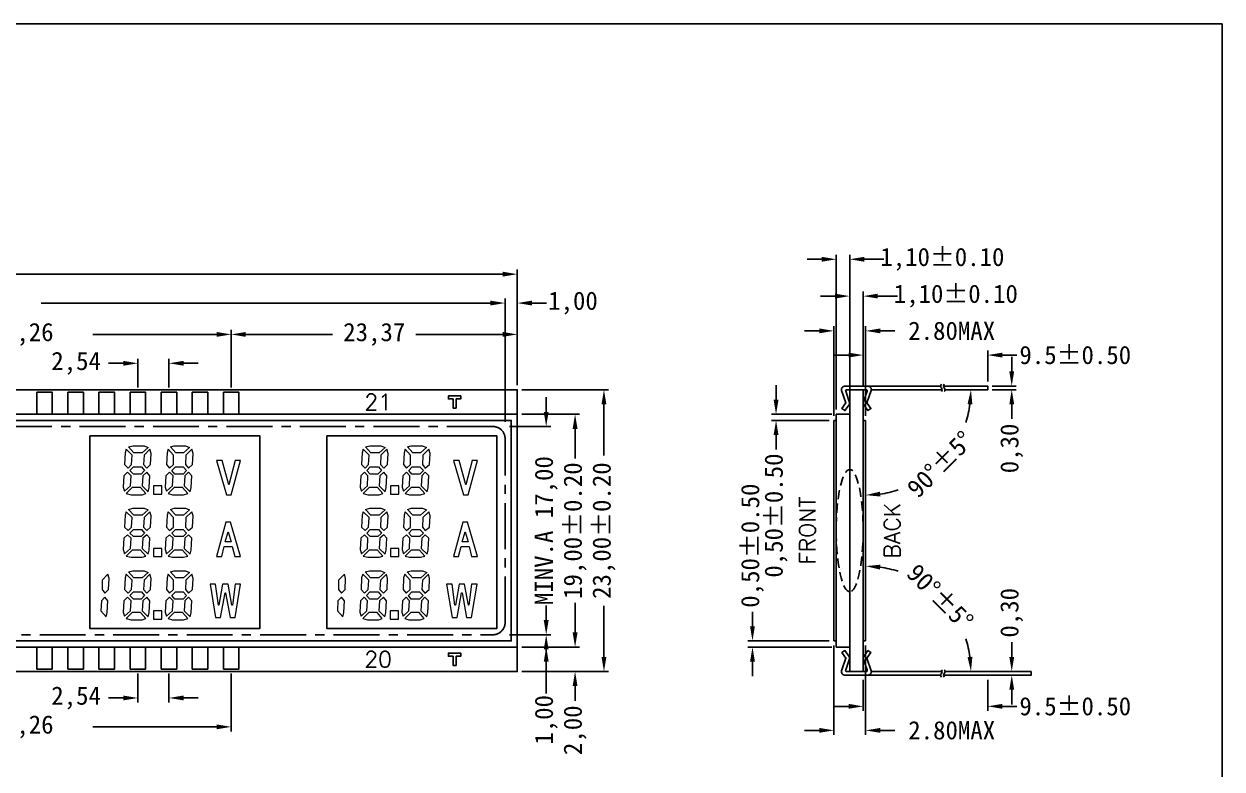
# Model space of a CAD drawing. Header units: millimetres. Extents: x 3718 to 70963, y 572 to 15149.
# Drawn here: x 3786 to 3883.8, y 632.8 to 693.6 of the extents above; entities that cross this region are included whole.
import ezdxf
from ezdxf.enums import TextEntityAlignment as Align

# ---------------------------------------------------------------- set-up
doc = ezdxf.new("R2010")
doc.units = ezdxf.units.MM
doc.header["$LTSCALE"] = 3
doc.linetypes.add('CENTER', pattern=[2, 1.25, -0.25, 0.25, -0.25])
doc.linetypes.add('HIDDEN', pattern=[0.375, 0.25, -0.125])
for name, color, linetype in [('DIM', 4, 'Continuous'), ('DWG', 7, 'Continuous'), ('SY3', 150, 'Continuous'), ('SY4', 1, 'Continuous'), ('VA', 6, 'Continuous')]:
    doc.layers.add(name, color=color, linetype=linetype)
doc.styles.add('romans', font='romans.shx')
doc.dimstyles.new('LCDDIM', dxfattribs={"dimtxt": 1.49, "dimasz": 1.192, "dimexe": 0.3725, "dimexo": 0.3725, "dimgap": 0.298, "dimtad": 0, "dimzin": 0, "dimtxsty": 'Standard', "dimcen": 2.5, "dimadec": 0, "dimazin": 0, "dimtfac": 1, "dimtofl": 0, "dimtmove": 0, "dimatfit": 3, "dimfxl": 1, "dimarcsym": 0})

# ---------------------------------------------------------------- blocks, each defined once
blk = doc.blocks.new('*D8')
at = {"layer": 'Defpoints', "color": 0, "linetype": 'ByBlock'}
for p in [(3826.277, 673.212), (3731.277, 663.78), (3826.277, 663.78)]:
    blk.add_point(p, dxfattribs=at)
at = {"layer": 'DIM', "color": 0, "linetype": 'ByBlock', "lineweight": -2}
for p, q in [((3731.277, 664.153), (3731.277, 673.585)), ((3732.469, 673.212), (3772.643, 673.212)), ((3825.085, 673.212), (3784.911, 673.212)), ((3826.277, 664.153), (3826.277, 673.585))]:
    blk.add_line(p, q, dxfattribs=at)
at = {"layer": 'DIM', "color": 0, "linetype": 'ByBlock'}
for points in [[(3732.469, 673.411), (3732.469, 673.014), (3731.277, 673.212)], [(3825.085, 673.411), (3825.085, 673.014), (3826.277, 673.212)]]:
    blk.add_solid(points, dxfattribs=at)
at = {"layer": 'DIM', "color": 4, "linetype": 'ByBlock', "insert": (3778.777, 673.212), "char_height": 1.49, "attachment_point": 5}
blk.add_mtext('95,00%%p0.20', dxfattribs=at)
blk = doc.blocks.new('*D9')
at = {"layer": 'Defpoints', "color": 0, "linetype": 'ByBlock'}
for p in [(3825.277, 670.854), (3732.277, 660.78), (3825.277, 660.78)]:
    blk.add_point(p, dxfattribs=at)
at = {"layer": 'DIM', "color": 0, "linetype": 'ByBlock', "lineweight": -2}
for p, q in [((3732.277, 661.153), (3732.277, 671.227)), ((3825.277, 661.153), (3825.277, 671.227)), ((3733.469, 670.854), (3770.16, 670.854)), ((3824.085, 670.854), (3787.394, 670.854))]:
    blk.add_line(p, q, dxfattribs=at)
at = {"layer": 'DIM', "color": 0, "linetype": 'ByBlock'}
for points in [[(3733.469, 671.053), (3733.469, 670.656), (3732.277, 670.854)], [(3824.085, 671.053), (3824.085, 670.656), (3825.277, 670.854)]]:
    blk.add_solid(points, dxfattribs=at)
at = {"layer": 'DIM', "color": 4, "linetype": 'ByBlock', "insert": (3778.777, 670.854), "char_height": 1.49, "attachment_point": 5}
blk.add_mtext('MIN V.A 93,00', dxfattribs=at)
blk = doc.blocks.new('*D11')
at = {"layer": 'Defpoints', "color": 0, "linetype": 'ByBlock'}
for p in [(3795.287, 640.98), (3797.827, 640.98), (3795.287, 638.622)]:
    blk.add_point(p, dxfattribs=at)
at = {"layer": 'DIM', "color": 0, "linetype": 'ByBlock', "lineweight": -2}
for p, q in [((3795.287, 640.608), (3795.287, 638.25)), ((3797.827, 640.608), (3797.827, 638.25)), ((3794.095, 638.622), (3792.903, 638.622)), ((3799.019, 638.622), (3800.211, 638.622))]:
    blk.add_line(p, q, dxfattribs=at)
at = {"layer": 'DIM', "color": 0, "linetype": 'ByBlock'}
for points in [[(3794.095, 638.821), (3794.095, 638.424), (3795.287, 638.622)], [(3799.019, 638.821), (3799.019, 638.424), (3797.827, 638.622)]]:
    blk.add_solid(points, dxfattribs=at)
at = {"layer": 'DIM', "color": 4, "linetype": 'ByBlock', "insert": (3790.246, 638.622), "char_height": 1.49, "attachment_point": 5}
blk.add_mtext('2,54', dxfattribs=at)
blk = doc.blocks.new('*D12')
at = {"layer": 'Defpoints', "color": 0, "linetype": 'ByBlock'}
for p in [(3754.647, 640.98), (3802.907, 640.98), (3802.907, 636.264)]:
    blk.add_point(p, dxfattribs=at)
at = {"layer": 'DIM', "color": 0, "linetype": 'ByBlock', "lineweight": -2}
for p, q in [((3754.647, 640.608), (3754.647, 635.892)), ((3802.907, 640.608), (3802.907, 635.892)), ((3755.839, 636.264), (3765.938, 636.264)), ((3801.715, 636.264), (3791.616, 636.264))]:
    blk.add_line(p, q, dxfattribs=at)
at = {"layer": 'DIM', "color": 0, "linetype": 'ByBlock'}
for points in [[(3755.839, 636.463), (3755.839, 636.066), (3754.647, 636.264)], [(3801.715, 636.463), (3801.715, 636.066), (3802.907, 636.264)]]:
    blk.add_solid(points, dxfattribs=at)
at = {"layer": 'DIM', "color": 4, "linetype": 'ByBlock', "insert": (3778.777, 636.264), "char_height": 1.49, "attachment_point": 5}
blk.add_mtext('PITCH 2.54X19=48,26', dxfattribs=at)
blk = doc.blocks.new('*D13')
at = {"layer": 'Defpoints', "color": 0, "linetype": 'ByBlock'}
for p in [(3826.277, 663.78), (3833.351, 663.78), (3826.277, 640.78)]:
    blk.add_point(p, dxfattribs=at)
at = {"layer": 'DIM', "color": 0, "linetype": 'ByBlock', "lineweight": -2}
for p, q in [((3826.649, 663.78), (3833.723, 663.78)), ((3833.351, 662.588), (3833.351, 658.414)), ((3833.351, 641.972), (3833.351, 646.147)), ((3826.649, 640.78), (3833.723, 640.78))]:
    blk.add_line(p, q, dxfattribs=at)
at = {"layer": 'DIM', "color": 0, "linetype": 'ByBlock'}
for points in [[(3833.152, 662.588), (3833.55, 662.588), (3833.351, 663.78)], [(3833.152, 641.972), (3833.55, 641.972), (3833.351, 640.78)]]:
    blk.add_solid(points, dxfattribs=at)
at = {"layer": 'DIM', "color": 4, "linetype": 'ByBlock', "insert": (3833.351, 652.28), "char_height": 1.49, "attachment_point": 5, "rotation": 90}
blk.add_mtext('23,00%%p0.20', dxfattribs=at)
blk = doc.blocks.new('*D14')
at = {"layer": 'Defpoints', "color": 0, "linetype": 'ByBlock'}
for p in [(3826.277, 661.78), (3830.993, 661.78), (3826.277, 642.78)]:
    blk.add_point(p, dxfattribs=at)
at = {"layer": 'DIM', "color": 0, "linetype": 'ByBlock', "lineweight": -2}
for p, q in [((3826.649, 661.78), (3831.365, 661.78)), ((3830.993, 660.588), (3830.993, 658.166)), ((3830.993, 643.972), (3830.993, 646.395)), ((3826.649, 642.78), (3831.365, 642.78))]:
    blk.add_line(p, q, dxfattribs=at)
at = {"layer": 'DIM', "color": 0, "linetype": 'ByBlock'}
for points in [[(3830.794, 660.588), (3831.192, 660.588), (3830.993, 661.78)], [(3830.794, 643.972), (3831.192, 643.972), (3830.993, 642.78)]]:
    blk.add_solid(points, dxfattribs=at)
at = {"layer": 'DIM', "color": 4, "linetype": 'ByBlock', "insert": (3830.993, 652.28), "char_height": 1.49, "attachment_point": 5, "rotation": 90}
blk.add_mtext('19,00%%p0.20', dxfattribs=at)
blk = doc.blocks.new('*D15')
at = {"layer": 'Defpoints', "color": 0, "linetype": 'ByBlock'}
for p in [(3825.277, 660.78), (3828.635, 660.78), (3825.277, 643.78)]:
    blk.add_point(p, dxfattribs=at)
at = {"layer": 'DIM', "color": 0, "linetype": 'ByBlock', "lineweight": -2}
for p, q in [((3828.635, 661.972), (3828.635, 663.164)), ((3825.649, 660.78), (3829.007, 660.78)), ((3825.649, 643.78), (3829.007, 643.78)), ((3828.635, 642.588), (3828.635, 641.396))]:
    blk.add_line(p, q, dxfattribs=at)
at = {"layer": 'DIM', "color": 0, "linetype": 'ByBlock'}
for points in [[(3828.436, 661.972), (3828.834, 661.972), (3828.635, 660.78)], [(3828.436, 642.588), (3828.834, 642.588), (3828.635, 643.78)]]:
    blk.add_solid(points, dxfattribs=at)
at = {"layer": 'DIM', "color": 4, "linetype": 'ByBlock', "insert": (3828.635, 652.28), "char_height": 1.49, "attachment_point": 5, "rotation": 90}
blk.add_mtext('MINV.A 17,00', dxfattribs=at)
blk = doc.blocks.new('*D16')
at = {"layer": 'Defpoints', "color": 0, "linetype": 'ByBlock'}
for p in [(3825.277, 643.78), (3826.277, 642.78), (3828.635, 642.78)]:
    blk.add_point(p, dxfattribs=at)
at = {"layer": 'DIM', "color": 0, "linetype": 'ByBlock', "lineweight": -2}
for p, q in [((3828.635, 644.972), (3828.635, 646.164)), ((3825.649, 643.78), (3829.007, 643.78)), ((3826.649, 642.78), (3829.007, 642.78)), ((3828.635, 641.588), (3828.635, 638.995))]:
    blk.add_line(p, q, dxfattribs=at)
at = {"layer": 'DIM', "color": 0, "linetype": 'ByBlock'}
for points in [[(3828.436, 644.972), (3828.834, 644.972), (3828.635, 643.78)], [(3828.436, 641.588), (3828.834, 641.588), (3828.635, 642.78)]]:
    blk.add_solid(points, dxfattribs=at)
at = {"layer": 'DIM', "color": 4, "linetype": 'ByBlock', "insert": (3828.635, 636.835), "char_height": 1.49, "attachment_point": 5, "rotation": 90}
blk.add_mtext('1,00', dxfattribs=at)
blk = doc.blocks.new('*D17')
at = {"layer": 'Defpoints', "color": 0, "linetype": 'ByBlock'}
for p in [(3826.277, 670.854), (3826.277, 663.78), (3825.277, 660.78)]:
    blk.add_point(p, dxfattribs=at)
at = {"layer": 'DIM', "color": 0, "linetype": 'ByBlock', "lineweight": -2}
for p, q in [((3825.277, 661.153), (3825.277, 671.227)), ((3826.277, 664.153), (3826.277, 671.227)), ((3824.085, 670.854), (3822.893, 670.854)), ((3827.469, 670.854), (3828.661, 670.854))]:
    blk.add_line(p, q, dxfattribs=at)
at = {"layer": 'DIM', "color": 0, "linetype": 'ByBlock'}
for points in [[(3824.085, 671.053), (3824.085, 670.656), (3825.277, 670.854)], [(3827.469, 671.053), (3827.469, 670.656), (3826.277, 670.854)]]:
    blk.add_solid(points, dxfattribs=at)
at = {"layer": 'DIM', "color": 4, "linetype": 'ByBlock', "insert": (3830.821, 670.854), "char_height": 1.49, "attachment_point": 5}
blk.add_mtext('1,00', dxfattribs=at)
blk = doc.blocks.new('*D23')
at = {"layer": 'Defpoints', "color": 0, "linetype": 'ByBlock'}
for p in [(3795.287, 665.938), (3795.287, 663.58), (3797.827, 663.58)]:
    blk.add_point(p, dxfattribs=at)
at = {"layer": 'DIM', "color": 0, "linetype": 'ByBlock', "lineweight": -2}
for p, q in [((3795.287, 663.953), (3795.287, 666.311)), ((3797.827, 663.953), (3797.827, 666.311)), ((3794.095, 665.938), (3792.903, 665.938)), ((3799.019, 665.938), (3800.211, 665.938))]:
    blk.add_line(p, q, dxfattribs=at)
at = {"layer": 'DIM', "color": 0, "linetype": 'ByBlock'}
for points in [[(3794.095, 666.137), (3794.095, 665.74), (3795.287, 665.938)], [(3799.019, 666.137), (3799.019, 665.74), (3797.827, 665.938)]]:
    blk.add_solid(points, dxfattribs=at)
at = {"layer": 'DIM', "color": 4, "linetype": 'ByBlock', "insert": (3790.246, 665.938), "char_height": 1.49, "attachment_point": 5}
blk.add_mtext('2,54', dxfattribs=at)
blk = doc.blocks.new('*D24')
at = {"layer": 'Defpoints', "color": 0, "linetype": 'ByBlock'}
for p in [(3802.907, 668.296), (3754.647, 663.58), (3802.907, 663.58)]:
    blk.add_point(p, dxfattribs=at)
at = {"layer": 'DIM', "color": 0, "linetype": 'ByBlock', "lineweight": -2}
for p, q in [((3754.647, 663.953), (3754.647, 668.669)), ((3755.839, 668.296), (3765.938, 668.296)), ((3801.715, 668.296), (3791.616, 668.296)), ((3802.907, 663.953), (3802.907, 668.669))]:
    blk.add_line(p, q, dxfattribs=at)
at = {"layer": 'DIM', "color": 0, "linetype": 'ByBlock'}
for points in [[(3755.839, 668.495), (3755.839, 668.098), (3754.647, 668.296)], [(3801.715, 668.495), (3801.715, 668.098), (3802.907, 668.296)]]:
    blk.add_solid(points, dxfattribs=at)
at = {"layer": 'DIM', "color": 4, "linetype": 'ByBlock', "insert": (3778.777, 668.296), "char_height": 1.49, "attachment_point": 5}
blk.add_mtext('PITCH 2.54X19=48,26', dxfattribs=at)
blk = doc.blocks.new('*D25')
at = {"layer": 'Defpoints', "color": 0, "linetype": 'ByBlock'}
for p in [(3826.277, 668.296), (3802.907, 663.58), (3826.277, 663.78)]:
    blk.add_point(p, dxfattribs=at)
at = {"layer": 'DIM', "color": 0, "linetype": 'ByBlock', "lineweight": -2}
for p, q in [((3802.907, 663.953), (3802.907, 668.669)), ((3804.099, 668.296), (3811.19, 668.296)), ((3825.085, 668.296), (3817.994, 668.296)), ((3826.277, 664.153), (3826.277, 668.669))]:
    blk.add_line(p, q, dxfattribs=at)
at = {"layer": 'DIM', "color": 0, "linetype": 'ByBlock'}
for points in [[(3804.099, 668.495), (3804.099, 668.098), (3802.907, 668.296)], [(3825.085, 668.495), (3825.085, 668.098), (3826.277, 668.296)]]:
    blk.add_solid(points, dxfattribs=at)
at = {"layer": 'DIM', "color": 4, "linetype": 'ByBlock', "insert": (3814.592, 668.296), "char_height": 1.49, "attachment_point": 5}
blk.add_mtext('23,37', dxfattribs=at)
blk = doc.blocks.new('*D26')
at = {"layer": 'Defpoints', "color": 0, "linetype": 'ByBlock'}
for p in [(3854.52, 671.421), (3853.42, 663.78), (3854.52, 663.78)]:
    blk.add_point(p, dxfattribs=at)
at = {"layer": 'DIM', "color": 0, "linetype": 'ByBlock', "lineweight": -2}
for p, q in [((3852.228, 671.421), (3851.036, 671.421)), ((3853.42, 664.153), (3853.42, 671.794)), ((3854.52, 664.153), (3854.52, 671.794)), ((3855.712, 671.421), (3857.317, 671.421))]:
    blk.add_line(p, q, dxfattribs=at)
at = {"layer": 'DIM', "color": 0, "linetype": 'ByBlock'}
for points in [[(3852.228, 671.62), (3852.228, 671.223), (3853.42, 671.421)], [(3855.712, 671.62), (3855.712, 671.223), (3854.52, 671.421)]]:
    blk.add_solid(points, dxfattribs=at)
at = {"layer": 'DIM', "color": 4, "linetype": 'ByBlock', "insert": (3862.085, 671.421), "char_height": 1.49, "attachment_point": 5}
blk.add_mtext('1,10%%p0.10', dxfattribs=at)
blk = doc.blocks.new('*D27')
at = {"layer": 'Defpoints', "color": 0, "linetype": 'ByBlock'}
for p in [(3853.42, 674.428), (3852.32, 661.78), (3853.42, 661.78)]:
    blk.add_point(p, dxfattribs=at)
at = {"layer": 'DIM', "color": 0, "linetype": 'ByBlock', "lineweight": -2}
for p, q in [((3851.128, 674.428), (3849.936, 674.428)), ((3852.32, 662.153), (3852.32, 674.8)), ((3853.42, 662.153), (3853.42, 674.8)), ((3854.612, 674.428), (3856.217, 674.428))]:
    blk.add_line(p, q, dxfattribs=at)
at = {"layer": 'DIM', "color": 0, "linetype": 'ByBlock'}
for points in [[(3851.128, 674.626), (3851.128, 674.229), (3852.32, 674.428)], [(3854.612, 674.626), (3854.612, 674.229), (3853.42, 674.428)]]:
    blk.add_solid(points, dxfattribs=at)
at = {"layer": 'DIM', "color": 4, "linetype": 'ByBlock', "insert": (3860.985, 674.428), "char_height": 1.49, "attachment_point": 5}
blk.add_mtext('1,10%%p0.10', dxfattribs=at)
blk = doc.blocks.new('*D28')
at = {"layer": 'Defpoints', "color": 0, "linetype": 'ByBlock'}
for p in [(3845.479, 643.28), (3852.12, 643.28), (3852.32, 642.78)]:
    blk.add_point(p, dxfattribs=at)
at = {"layer": 'DIM', "color": 0, "linetype": 'ByBlock', "lineweight": -2}
for p, q in [((3845.479, 644.472), (3845.479, 645.664)), ((3851.747, 643.28), (3845.107, 643.28)), ((3851.947, 642.78), (3845.107, 642.78)), ((3845.479, 641.588), (3845.479, 640.396))]:
    blk.add_line(p, q, dxfattribs=at)
at = {"layer": 'DIM', "color": 0, "linetype": 'ByBlock'}
for points in [[(3845.281, 644.472), (3845.678, 644.472), (3845.479, 643.28)], [(3845.281, 641.588), (3845.678, 641.588), (3845.479, 642.78)]]:
    blk.add_solid(points, dxfattribs=at)
at = {"layer": 'DIM', "color": 4, "linetype": 'ByBlock', "insert": (3845.479, 651.053), "char_height": 1.49, "attachment_point": 5, "rotation": 90}
blk.add_mtext('0,50%%p0.50', dxfattribs=at)
blk = doc.blocks.new('*D2')
at = {"layer": 'Defpoints', "color": 0, "linetype": 'ByBlock'}
for p in [(3852.32, 661.78), (3847.404, 661.28), (3852.12, 661.28)]:
    blk.add_point(p, dxfattribs=at)
at = {"layer": 'DIM', "color": 0, "linetype": 'ByBlock', "lineweight": -2}
for p, q in [((3847.404, 662.972), (3847.404, 664.164)), ((3851.947, 661.78), (3847.031, 661.78)), ((3851.747, 661.28), (3847.031, 661.28)), ((3847.404, 660.088), (3847.404, 658.896))]:
    blk.add_line(p, q, dxfattribs=at)
at = {"layer": 'DIM', "color": 0, "linetype": 'ByBlock'}
for points in [[(3847.205, 662.972), (3847.603, 662.972), (3847.404, 661.78)], [(3847.205, 660.088), (3847.603, 660.088), (3847.404, 661.28)]]:
    blk.add_solid(points, dxfattribs=at)
at = {"layer": 'DIM', "color": 4, "linetype": 'ByBlock', "insert": (3847.404, 653.508), "char_height": 1.49, "attachment_point": 5, "rotation": 90}
blk.add_mtext('0,50%%p0.50', dxfattribs=at)
blk = doc.blocks.new('*D30')
at = {"layer": 'Defpoints', "color": 0, "linetype": 'ByBlock'}
for p in [(3854.72, 668.584), (3852.12, 661.28), (3854.72, 661.28)]:
    blk.add_point(p, dxfattribs=at)
at = {"layer": 'DIM', "color": 0, "linetype": 'ByBlock', "lineweight": -2}
for p, q in [((3850.928, 668.584), (3849.736, 668.584)), ((3852.12, 661.653), (3852.12, 668.957)), ((3854.72, 661.653), (3854.72, 668.957)), ((3855.912, 668.584), (3857.104, 668.584))]:
    blk.add_line(p, q, dxfattribs=at)
at = {"layer": 'DIM', "color": 0, "linetype": 'ByBlock'}
for points in [[(3850.928, 668.783), (3850.928, 668.386), (3852.12, 668.584)], [(3855.912, 668.783), (3855.912, 668.386), (3854.72, 668.584)]]:
    blk.add_solid(points, dxfattribs=at)
at = {"layer": 'DIM', "color": 4, "linetype": 'ByBlock', "insert": (3861.748, 668.584), "char_height": 1.49, "attachment_point": 5}
blk.add_mtext('2.80MAX', dxfattribs=at)
blk = doc.blocks.new('*D31')
at = {"layer": 'Defpoints', "color": 0, "linetype": 'ByBlock'}
for p in [(3864.688, 666.607), (3854.52, 664.08), (3864.688, 664.08)]:
    blk.add_point(p, dxfattribs=at)
at = {"layer": 'DIM', "color": 0, "linetype": 'ByBlock', "lineweight": -2}
for p, q in [((3853.328, 666.607), (3852.136, 666.607)), ((3854.52, 664.453), (3854.52, 666.979)), ((3864.688, 664.453), (3864.688, 666.979)), ((3865.88, 666.607), (3867.072, 666.607))]:
    blk.add_line(p, q, dxfattribs=at)
at = {"layer": 'DIM', "color": 0, "linetype": 'ByBlock'}
for points in [[(3853.328, 666.806), (3853.328, 666.408), (3854.52, 666.607)], [(3865.88, 666.806), (3865.88, 666.408), (3864.688, 666.607)]]:
    blk.add_solid(points, dxfattribs=at)
at = {"layer": 'DIM', "color": 4, "linetype": 'ByBlock', "insert": (3871.84, 666.607), "char_height": 1.49, "attachment_point": 5}
blk.add_mtext('9.5%%P0.50', dxfattribs=at)
blk = doc.blocks.new('*D32')
at = {"layer": 'Defpoints', "color": 0, "linetype": 'ByBlock'}
for p in [(3861.213, 663.78), (3864.688, 663.78), (3854.72, 661.28), (3859.021, 656.331), (3854.72, 643.28)]:
    blk.add_point(p, dxfattribs=at)
at = {"layer": 'DIM', "color": 0, "linetype": 'ByBlock', "lineweight": -2}
for start, end in [(341.95403, 352.05352), (277.94648, 288.04597)]:
    blk.add_arc((3854.72, 663.78), 8.601, start, end, dxfattribs=at)
at = {"layer": 'DIM', "color": 0, "linetype": 'ByBlock'}
for points in [[(3863.041, 662.605), (3863.437, 662.578), (3863.321, 663.78)], [(3855.923, 655.063), (3855.895, 655.46), (3854.72, 655.179)]]:
    blk.add_solid(points, dxfattribs=at)
at = {"layer": 'DIM', "color": 4, "linetype": 'ByBlock', "insert": (3860.802, 657.698), "char_height": 1.49, "attachment_point": 5, "rotation": 45}
blk.add_mtext('90°%%P5%%d', dxfattribs=at)
blk = doc.blocks.new('*D3')
at = {"layer": 'Defpoints', "color": 0, "linetype": 'ByBlock'}
for p in [(3852.12, 643.28), (3854.72, 643.28), (3854.72, 635.977)]:
    blk.add_point(p, dxfattribs=at)
at = {"layer": 'DIM', "color": 0, "linetype": 'ByBlock', "lineweight": -2}
for p, q in [((3852.12, 642.908), (3852.12, 635.604)), ((3854.72, 642.908), (3854.72, 635.604)), ((3850.928, 635.977), (3849.736, 635.977)), ((3855.912, 635.977), (3857.104, 635.977))]:
    blk.add_line(p, q, dxfattribs=at)
at = {"layer": 'DIM', "color": 0, "linetype": 'ByBlock'}
for points in [[(3850.928, 636.175), (3850.928, 635.778), (3852.12, 635.977)], [(3855.912, 636.175), (3855.912, 635.778), (3854.72, 635.977)]]:
    blk.add_solid(points, dxfattribs=at)
at = {"layer": 'DIM', "color": 4, "linetype": 'ByBlock', "insert": (3861.748, 635.977), "char_height": 1.49, "attachment_point": 5}
blk.add_mtext('2.80MAX', dxfattribs=at)
blk = doc.blocks.new('*D4')
at = {"layer": 'Defpoints', "color": 0, "linetype": 'ByBlock'}
for p in [(3854.52, 640.48), (3864.688, 640.48), (3864.688, 637.938)]:
    blk.add_point(p, dxfattribs=at)
at = {"layer": 'DIM', "color": 0, "linetype": 'ByBlock', "lineweight": -2}
for p, q in [((3854.52, 640.108), (3854.52, 637.565)), ((3864.688, 640.108), (3864.688, 637.565)), ((3853.328, 637.938), (3852.136, 637.938)), ((3865.88, 637.938), (3867.072, 637.938))]:
    blk.add_line(p, q, dxfattribs=at)
at = {"layer": 'DIM', "color": 0, "linetype": 'ByBlock'}
for points in [[(3853.328, 638.137), (3853.328, 637.739), (3854.52, 637.938)], [(3865.88, 638.137), (3865.88, 637.739), (3864.688, 637.938)]]:
    blk.add_solid(points, dxfattribs=at)
at = {"layer": 'DIM', "color": 4, "linetype": 'ByBlock', "insert": (3871.84, 637.938), "char_height": 1.49, "attachment_point": 5}
blk.add_mtext('9.5%%P0.50', dxfattribs=at)
blk = doc.blocks.new('*D5')
at = {"layer": 'Defpoints', "color": 0, "linetype": 'ByBlock'}
for p in [(3854.72, 661.28), (3862.169, 645.081), (3854.72, 643.28), (3861.213, 640.78), (3864.688, 640.78)]:
    blk.add_point(p, dxfattribs=at)
at = {"layer": 'DIM', "color": 0, "linetype": 'ByBlock', "lineweight": -2}
for start, end in [(71.95403, 82.05352), (7.94648, 18.04597)]:
    blk.add_arc((3854.72, 640.78), 8.601, start, end, dxfattribs=at)
at = {"layer": 'DIM', "color": 0, "linetype": 'ByBlock'}
for points in [[(3855.895, 649.101), (3855.923, 649.498), (3854.72, 649.382)], [(3863.437, 641.983), (3863.041, 641.956), (3863.321, 640.78)]]:
    blk.add_solid(points, dxfattribs=at)
at = {"layer": 'DIM', "color": 4, "linetype": 'ByBlock', "insert": (3860.802, 646.863), "char_height": 1.49, "attachment_point": 5, "rotation": 315}
blk.add_mtext('90°%%P5%%d', dxfattribs=at)
blk = doc.blocks.new('*D6')
at = {"layer": 'Defpoints', "color": 0, "linetype": 'ByBlock'}
for p in [(3864.688, 664.08), (3864.688, 663.78), (3866.65, 664.08)]:
    blk.add_point(p, dxfattribs=at)
at = {"layer": 'DIM', "color": 0, "linetype": 'ByBlock', "lineweight": -2}
for p, q in [((3866.65, 665.272), (3866.65, 666.464)), ((3865.06, 664.08), (3867.023, 664.08)), ((3865.06, 663.78), (3867.023, 663.78)), ((3866.65, 662.588), (3866.65, 661.396))]:
    blk.add_line(p, q, dxfattribs=at)
at = {"layer": 'DIM', "color": 0, "linetype": 'ByBlock'}
for points in [[(3866.452, 665.272), (3866.849, 665.272), (3866.65, 664.08)], [(3866.452, 662.588), (3866.849, 662.588), (3866.65, 663.78)]]:
    blk.add_solid(points, dxfattribs=at)
at = {"layer": 'DIM', "color": 4, "linetype": 'ByBlock', "insert": (3866.65, 658.988), "char_height": 1.49, "attachment_point": 5, "rotation": 90}
blk.add_mtext('0,30', dxfattribs=at)
blk = doc.blocks.new('*D7')
at = {"layer": 'Defpoints', "color": 0, "linetype": 'ByBlock'}
for p in [(3864.688, 640.78), (3864.688, 640.48), (3866.65, 640.48)]:
    blk.add_point(p, dxfattribs=at)
at = {"layer": 'DIM', "color": 0, "linetype": 'ByBlock', "lineweight": -2}
for p, q in [((3866.65, 641.972), (3866.65, 643.164)), ((3865.06, 640.78), (3867.023, 640.78)), ((3865.06, 640.48), (3867.023, 640.48)), ((3866.65, 639.288), (3866.65, 638.096))]:
    blk.add_line(p, q, dxfattribs=at)
at = {"layer": 'DIM', "color": 0, "linetype": 'ByBlock'}
for points in [[(3866.452, 641.972), (3866.849, 641.972), (3866.65, 640.78)], [(3866.452, 639.288), (3866.849, 639.288), (3866.65, 640.48)]]:
    blk.add_solid(points, dxfattribs=at)
at = {"layer": 'DIM', "color": 4, "linetype": 'ByBlock', "insert": (3866.65, 645.573), "char_height": 1.49, "attachment_point": 5, "rotation": 90}
blk.add_mtext('0,30', dxfattribs=at)
blk = doc.blocks.new('*D29')
at = {"layer": 'Defpoints', "color": 0, "linetype": 'ByBlock'}
for p in [(3826.277, 642.78), (3826.277, 640.78), (3830.993, 640.78)]:
    blk.add_point(p, dxfattribs=at)
at = {"layer": 'DIM', "color": 0, "linetype": 'ByBlock', "lineweight": -2}
for p, q in [((3830.993, 643.972), (3830.993, 645.164)), ((3826.649, 642.78), (3831.365, 642.78)), ((3826.649, 640.78), (3831.365, 640.78)), ((3830.993, 639.588), (3830.993, 638.396))]:
    blk.add_line(p, q, dxfattribs=at)
at = {"layer": 'DIM', "color": 0, "linetype": 'ByBlock'}
for points in [[(3830.794, 643.972), (3831.192, 643.972), (3830.993, 642.78)], [(3830.794, 639.588), (3831.192, 639.588), (3830.993, 640.78)]]:
    blk.add_solid(points, dxfattribs=at)
at = {"layer": 'DIM', "color": 4, "linetype": 'ByBlock', "insert": (3830.993, 635.988), "char_height": 1.49, "attachment_point": 5, "rotation": 90}
blk.add_mtext('2,00', dxfattribs=at)

msp = doc.modelspace()

# ---------------------------------------------------------------- linework, layer by layer
at = {"linetype": 'ByBlock'}
msp.add_lwpolyline([(3883.824, 574.488), (3717.849, 574.488), (3717.849, 693.634), (3883.824, 693.634)], close=True, dxfattribs=at)
at = {"layer": 'DIM', "linetype": 'ByBlock'}
for points in [[(3853.051, 664.08), (3854.889, 664.08, -0.483497), (3855.181, 663.712), (3854.827, 662.704), (3855.157, 662.236), (3854.906, 662.073), (3854.567, 662.547, -0.215099), (3854.526, 662.749), (3854.848, 663.65, 0.507619), (3854.753, 663.78), (3853.187, 663.78, 0.507619), (3853.091, 663.65), (3853.413, 662.749, -0.215099), (3853.373, 662.547), (3853.034, 662.073), (3852.783, 662.236), (3853.113, 662.704), (3852.759, 663.712, -0.483497)], [(3853.051, 640.48), (3854.889, 640.48, 0.483497), (3855.181, 640.849), (3854.827, 641.857), (3855.157, 642.325), (3854.906, 642.488), (3854.567, 642.014, 0.215099), (3854.526, 641.812), (3854.848, 640.911, -0.507619), (3854.753, 640.78), (3853.187, 640.78, -0.507619), (3853.091, 640.911), (3853.413, 641.812, 0.215099), (3853.373, 642.014), (3853.034, 642.488), (3852.783, 642.325), (3853.113, 641.857), (3852.759, 640.849, 0.483497)]]:
    msp.add_lwpolyline(points, format="xyb", close=True, dxfattribs=at)
for points in [[(3854.889, 664.08), (3860.836, 664.08)], [(3860.971, 663.78), (3855.189, 663.78)], [(3861.077, 664.08), (3864.688, 664.08), (3864.688, 663.78), (3861.213, 663.78)], [(3854.889, 640.48), (3860.836, 640.48)], [(3860.971, 640.78), (3855.189, 640.78)], [(3861.077, 640.48), (3868.236, 640.48), (3868.236, 640.78), (3861.213, 640.78)]]:
    msp.add_lwpolyline(points, dxfattribs=at)
for points in [[(3860.904, 664.23, 0.451416), (3860.904, 663.93, -0.451416), (3860.904, 663.63, 2.645751)], [(3861.145, 664.23, 0.451416), (3861.145, 663.93, -0.451416), (3861.145, 663.63, 2.645751)], [(3860.904, 640.33, -0.451416), (3860.904, 640.63, 0.451416), (3860.904, 640.93, -2.645751)], [(3861.145, 640.33, -0.451416), (3861.145, 640.63, 0.451416), (3861.145, 640.93, -2.645751)]]:
    msp.add_lwpolyline(points, format="xyb", dxfattribs=at)
at = {"layer": 'DWG'}
for p, q in [((3853.42, 640.78), (3853.42, 663.78)), ((3853.42, 663.78), (3854.52, 663.78)), ((3854.52, 663.78), (3854.52, 640.78)), ((3852.32, 642.78), (3852.32, 661.78)), ((3852.32, 661.78), (3853.42, 661.78)), ((3852.12, 643.28), (3852.12, 661.28)), ((3852.12, 661.28), (3852.32, 661.28)), ((3854.72, 661.28), (3854.52, 661.28)), ((3854.72, 643.28), (3854.72, 661.28)), ((3852.32, 643.28), (3852.12, 643.28)), ((3853.42, 642.78), (3852.32, 642.78)), ((3854.52, 643.28), (3854.72, 643.28)), ((3854.52, 640.78), (3853.42, 640.78))]:
    msp.add_line(p, q, dxfattribs=at)
for points in [[(3731.277, 663.78), (3731.277, 640.78), (3826.277, 640.78), (3826.277, 663.78)], [(3787.032, 663.58), (3787.032, 661.78), (3788.302, 661.78), (3788.302, 663.58)], [(3789.572, 663.58), (3789.572, 661.78), (3790.842, 661.78), (3790.842, 663.58)], [(3792.112, 663.58), (3792.112, 661.78), (3793.382, 661.78), (3793.382, 663.58)], [(3794.652, 663.58), (3794.652, 661.78), (3795.922, 661.78), (3795.922, 663.58)], [(3797.192, 663.58), (3797.192, 661.78), (3798.462, 661.78), (3798.462, 663.58)], [(3799.732, 663.58), (3799.732, 661.78), (3801.002, 661.78), (3801.002, 663.58)], [(3802.272, 663.58), (3802.272, 661.78), (3803.542, 661.78), (3803.542, 663.58)], [(3821.027, 663.03), (3821.027, 662.28), (3821.277, 662.28), (3821.277, 663.03), (3821.652, 663.03), (3821.652, 663.28), (3820.652, 663.28), (3820.652, 663.03)], [(3731.777, 643.28), (3731.777, 661.28), (3825.777, 661.28), (3825.777, 643.28)], [(3787.032, 640.98), (3787.032, 642.78), (3788.302, 642.78), (3788.302, 640.98)], [(3789.572, 640.98), (3789.572, 642.78), (3790.842, 642.78), (3790.842, 640.98)], [(3792.112, 640.98), (3792.112, 642.78), (3793.382, 642.78), (3793.382, 640.98)], [(3794.652, 640.98), (3794.652, 642.78), (3795.922, 642.78), (3795.922, 640.98)], [(3797.192, 640.98), (3797.192, 642.78), (3798.462, 642.78), (3798.462, 640.98)], [(3799.732, 640.98), (3799.732, 642.78), (3801.002, 642.78), (3801.002, 640.98)], [(3802.272, 640.98), (3802.272, 642.78), (3803.542, 642.78), (3803.542, 640.98)], [(3821.027, 642.03), (3821.027, 641.28), (3821.277, 641.28), (3821.277, 642.03), (3821.652, 642.03), (3821.652, 642.28), (3820.652, 642.28), (3820.652, 642.03)]]:
    msp.add_lwpolyline(points, close=True, dxfattribs=at)
for points in [[(3731.277, 661.78), (3826.277, 661.78)], [(3731.277, 642.78), (3826.277, 642.78)]]:
    msp.add_lwpolyline(points, dxfattribs=at)
at = {"layer": 'DWG', "lineweight": 0}
for points in [[(3794.344, 658.925), (3794.248, 658.635), (3794.2, 657.671), (3794.489, 657.381), (3794.778, 657.671), (3794.827, 658.442)], [(3794.971, 658.635), (3794.537, 659.117), (3794.875, 659.214), (3795.791, 659.214), (3796.129, 659.069), (3795.646, 658.635)], [(3796.273, 658.925), (3795.791, 658.442), (3795.743, 657.671), (3796.032, 657.381), (3796.322, 657.671), (3796.37, 658.587)], [(3797.773, 658.925), (3797.677, 658.635), (3797.629, 657.671), (3797.87, 657.381), (3798.207, 657.671), (3798.207, 658.442)], [(3799.027, 658.635), (3798.4, 658.635), (3797.966, 659.117), (3798.256, 659.214), (3799.172, 659.214), (3799.509, 659.069)], [(3799.702, 658.925), (3799.22, 658.442), (3799.172, 657.671), (3799.413, 657.381), (3799.75, 657.671), (3799.799, 658.587)], [(3813.693, 658.925), (3813.597, 658.635), (3813.549, 657.671), (3813.838, 657.381), (3814.127, 657.671), (3814.176, 658.442)], [(3814.32, 658.635), (3813.886, 659.117), (3814.224, 659.214), (3815.14, 659.214), (3815.478, 659.069), (3814.995, 658.635)], [(3815.622, 658.925), (3815.14, 658.442), (3815.092, 657.671), (3815.381, 657.381), (3815.671, 657.671), (3815.719, 658.587)], [(3817.122, 658.925), (3817.026, 658.635), (3816.978, 657.671), (3817.219, 657.381), (3817.556, 657.671), (3817.556, 658.442)], [(3818.376, 658.635), (3817.749, 658.635), (3817.315, 659.117), (3817.605, 659.214), (3818.521, 659.214), (3818.858, 659.069)], [(3819.051, 658.925), (3818.569, 658.442), (3818.521, 657.671), (3818.762, 657.381), (3819.1, 657.671), (3819.148, 658.587)], [(3794.923, 657.478), (3795.598, 657.478), (3795.839, 657.189), (3795.55, 656.899), (3794.923, 656.899), (3794.634, 657.189)], [(3798.352, 657.478), (3798.979, 657.478), (3799.268, 657.189), (3798.979, 656.899), (3798.304, 656.899), (3798.063, 657.189)], [(3803.245, 658.008), (3802.715, 656.031), (3802.184, 658.008), (3801.702, 658.008), (3802.522, 655.211), (3802.908, 655.211), (3803.679, 658.008)], [(3814.272, 657.478), (3814.947, 657.478), (3815.188, 657.189), (3814.899, 656.899), (3814.272, 656.899), (3813.983, 657.189)], [(3817.701, 657.478), (3818.328, 657.478), (3818.617, 657.189), (3818.328, 656.899), (3817.653, 656.899), (3817.412, 657.189)], [(3822.594, 658.008), (3822.064, 656.031), (3821.534, 658.008), (3821.051, 658.008), (3821.871, 655.211), (3822.257, 655.211), (3823.028, 658.008)], [(3794.103, 655.838), (3794.2, 655.501), (3794.682, 655.935), (3794.73, 656.755), (3794.441, 657.044), (3794.151, 656.755)], [(3796.225, 655.79), (3796.273, 656.755), (3796.032, 657.044), (3795.695, 656.755), (3795.646, 655.935), (3796.129, 655.453)], [(3797.532, 655.838), (3797.629, 655.501), (3798.111, 655.935), (3798.159, 656.755), (3797.87, 657.044), (3797.58, 656.755)], [(3799.075, 655.935), (3799.558, 655.453), (3799.654, 655.79), (3799.702, 656.755), (3799.413, 657.044), (3799.124, 656.755)], [(3813.452, 655.838), (3813.549, 655.501), (3814.031, 655.935), (3814.079, 656.755), (3813.79, 657.044), (3813.501, 656.755)], [(3815.574, 655.79), (3815.622, 656.755), (3815.381, 657.044), (3815.044, 656.755), (3814.995, 655.935), (3815.478, 655.453)], [(3816.881, 655.838), (3816.978, 655.501), (3817.46, 655.935), (3817.508, 656.755), (3817.219, 657.044), (3816.93, 656.755)], [(3818.424, 655.935), (3818.907, 655.453), (3819.003, 655.79), (3819.051, 656.755), (3818.762, 657.044), (3818.473, 656.755)], [(3794.827, 655.79), (3794.344, 655.308), (3794.73, 655.211), (3795.646, 655.211), (3795.936, 655.308), (3795.502, 655.79)], [(3797.243, 655.26), (3797.243, 655.935), (3796.567, 655.935), (3796.567, 655.26)], [(3798.931, 655.79), (3798.256, 655.79), (3797.773, 655.308), (3798.111, 655.211), (3799.027, 655.211), (3799.365, 655.308)], [(3814.176, 655.79), (3813.693, 655.308), (3814.079, 655.211), (3814.995, 655.211), (3815.285, 655.308), (3814.851, 655.79)], [(3816.592, 655.26), (3816.592, 655.935), (3815.917, 655.935), (3815.917, 655.26)], [(3818.28, 655.79), (3817.605, 655.79), (3817.122, 655.308), (3817.46, 655.211), (3818.376, 655.211), (3818.714, 655.308)], [(3794.344, 653.822), (3794.248, 653.533), (3794.2, 652.568), (3794.489, 652.279), (3794.778, 652.568), (3794.827, 653.34)], [(3794.971, 653.533), (3794.537, 654.015), (3794.875, 654.111), (3795.791, 654.111), (3796.129, 653.967), (3795.646, 653.533)], [(3796.273, 653.822), (3795.791, 653.34), (3795.743, 652.568), (3796.032, 652.279), (3796.322, 652.568), (3796.37, 653.484)], [(3797.773, 653.822), (3797.677, 653.533), (3797.629, 652.568), (3797.87, 652.279), (3798.207, 652.568), (3798.207, 653.34)], [(3799.027, 653.533), (3798.4, 653.533), (3797.966, 654.015), (3798.256, 654.111), (3799.172, 654.111), (3799.509, 653.967)], [(3799.702, 653.822), (3799.22, 653.34), (3799.172, 652.568), (3799.413, 652.279), (3799.75, 652.568), (3799.799, 653.484)], [(3813.693, 653.822), (3813.597, 653.533), (3813.549, 652.568), (3813.838, 652.279), (3814.127, 652.568), (3814.176, 653.34)], [(3814.32, 653.533), (3813.886, 654.015), (3814.224, 654.111), (3815.14, 654.111), (3815.478, 653.967), (3814.995, 653.533)], [(3815.622, 653.822), (3815.14, 653.34), (3815.092, 652.568), (3815.381, 652.279), (3815.671, 652.568), (3815.719, 653.484)], [(3817.122, 653.822), (3817.026, 653.533), (3816.978, 652.568), (3817.219, 652.279), (3817.556, 652.568), (3817.556, 653.34)], [(3818.376, 653.533), (3817.749, 653.533), (3817.315, 654.015), (3817.605, 654.111), (3818.521, 654.111), (3818.858, 653.967)], [(3819.051, 653.822), (3818.569, 653.34), (3818.521, 652.568), (3818.762, 652.279), (3819.1, 652.568), (3819.148, 653.484)], [(3802.86, 652.958), (3802.474, 652.958), (3801.702, 650.161), (3802.136, 650.161), (3802.329, 650.981), (3803.004, 650.981), (3803.197, 650.161), (3803.679, 650.161)], [(3822.209, 652.958), (3821.823, 652.958), (3821.051, 650.161), (3821.485, 650.161), (3821.678, 650.981), (3822.353, 650.981), (3822.546, 650.161), (3823.028, 650.161)], [(3794.103, 650.736), (3794.2, 650.398), (3794.682, 650.832), (3794.73, 651.652), (3794.441, 651.941), (3794.151, 651.652)], [(3794.923, 652.375), (3795.598, 652.375), (3795.839, 652.086), (3795.55, 651.797), (3794.923, 651.797), (3794.634, 652.086)], [(3796.225, 650.688), (3796.273, 651.652), (3796.032, 651.941), (3795.695, 651.652), (3795.646, 650.832), (3796.129, 650.35)], [(3797.532, 650.736), (3797.629, 650.398), (3798.111, 650.832), (3798.159, 651.652), (3797.87, 651.941), (3797.58, 651.652)], [(3798.352, 652.375), (3798.979, 652.375), (3799.268, 652.086), (3798.979, 651.797), (3798.304, 651.797), (3798.063, 652.086)], [(3799.075, 650.832), (3799.558, 650.35), (3799.654, 650.688), (3799.702, 651.652), (3799.413, 651.941), (3799.124, 651.652)], [(3802.426, 651.367), (3802.667, 652.187), (3802.908, 651.367)], [(3813.452, 650.736), (3813.549, 650.398), (3814.031, 650.832), (3814.079, 651.652), (3813.79, 651.941), (3813.501, 651.652)], [(3814.272, 652.375), (3814.947, 652.375), (3815.188, 652.086), (3814.899, 651.797), (3814.272, 651.797), (3813.983, 652.086)], [(3815.574, 650.688), (3815.622, 651.652), (3815.381, 651.941), (3815.044, 651.652), (3814.995, 650.832), (3815.478, 650.35)], [(3816.881, 650.736), (3816.978, 650.398), (3817.46, 650.832), (3817.508, 651.652), (3817.219, 651.941), (3816.93, 651.652)], [(3817.701, 652.375), (3818.328, 652.375), (3818.617, 652.086), (3818.328, 651.797), (3817.653, 651.797), (3817.412, 652.086)], [(3818.424, 650.832), (3818.907, 650.35), (3819.003, 650.688), (3819.051, 651.652), (3818.762, 651.941), (3818.473, 651.652)], [(3821.775, 651.367), (3822.016, 652.187), (3822.257, 651.367)], [(3794.827, 650.688), (3794.344, 650.205), (3794.73, 650.109), (3795.646, 650.109), (3795.936, 650.205), (3795.502, 650.688)], [(3797.243, 650.157), (3797.243, 650.832), (3796.567, 650.832), (3796.567, 650.157)], [(3798.931, 650.688), (3798.256, 650.688), (3797.773, 650.205), (3798.111, 650.109), (3799.027, 650.109), (3799.365, 650.205)], [(3814.176, 650.688), (3813.693, 650.205), (3814.079, 650.109), (3814.995, 650.109), (3815.285, 650.205), (3814.851, 650.688)], [(3816.592, 650.157), (3816.592, 650.832), (3815.917, 650.832), (3815.917, 650.157)], [(3818.28, 650.688), (3817.605, 650.688), (3817.122, 650.205), (3817.46, 650.109), (3818.376, 650.109), (3818.714, 650.205)], [(3792.844, 648.72), (3792.362, 648.237), (3792.362, 647.466), (3792.603, 647.176), (3792.893, 647.466), (3792.941, 648.382)], [(3794.344, 648.72), (3794.248, 648.43), (3794.2, 647.466), (3794.489, 647.176), (3794.778, 647.466), (3794.827, 648.237)], [(3794.971, 648.43), (3794.537, 648.912), (3794.875, 649.009), (3795.791, 649.009), (3796.129, 648.864), (3795.646, 648.43)], [(3796.273, 648.72), (3795.791, 648.237), (3795.743, 647.466), (3796.032, 647.176), (3796.322, 647.466), (3796.37, 648.382)], [(3797.773, 648.72), (3797.677, 648.43), (3797.629, 647.466), (3797.87, 647.176), (3798.207, 647.466), (3798.207, 648.237)], [(3799.027, 648.43), (3798.4, 648.43), (3797.966, 648.912), (3798.256, 649.009), (3799.172, 649.009), (3799.509, 648.864)], [(3799.702, 648.72), (3799.22, 648.237), (3799.172, 647.466), (3799.413, 647.176), (3799.75, 647.466), (3799.799, 648.382)], [(3812.162, 648.72), (3811.679, 648.237), (3811.679, 647.466), (3811.921, 647.176), (3812.21, 647.466), (3812.258, 648.382)], [(3813.662, 648.72), (3813.565, 648.43), (3813.517, 647.466), (3813.806, 647.176), (3814.096, 647.466), (3814.144, 648.237)], [(3814.289, 648.43), (3813.855, 648.912), (3814.192, 649.009), (3815.108, 649.009), (3815.446, 648.864), (3814.964, 648.43)], [(3815.591, 648.72), (3815.108, 648.237), (3815.06, 647.466), (3815.349, 647.176), (3815.639, 647.466), (3815.687, 648.382)], [(3817.091, 648.72), (3816.994, 648.43), (3816.946, 647.466), (3817.187, 647.176), (3817.525, 647.466), (3817.525, 648.237)], [(3817.717, 648.43), (3817.283, 648.912), (3817.621, 649.009), (3818.537, 649.009), (3818.875, 648.864), (3818.393, 648.43)], [(3819.019, 648.72), (3818.537, 648.237), (3818.489, 647.466), (3818.73, 647.176), (3819.068, 647.466), (3819.116, 648.382)], [(3802.658, 647.916), (3802.21, 647.916), (3801.903, 646.202), (3801.863, 646.202), (3801.638, 647.916), (3801.188, 647.916), (3801.638, 645.195), (3802.046, 645.195), (3802.414, 647.209), (3802.454, 647.209), (3802.822, 645.195), (3803.23, 645.195), (3803.679, 647.916), (3803.23, 647.916), (3803.006, 646.202), (3802.965, 646.202)], [(3821.975, 647.916), (3821.527, 647.916), (3821.22, 646.202), (3821.18, 646.202), (3820.955, 647.916), (3820.505, 647.916), (3820.955, 645.195), (3821.363, 645.195), (3821.731, 647.209), (3821.771, 647.209), (3822.139, 645.195), (3822.547, 645.195), (3822.997, 647.916), (3822.547, 647.916), (3822.324, 646.202), (3822.282, 646.202)], [(3792.266, 645.73), (3792.7, 645.247), (3792.796, 645.585), (3792.844, 646.549), (3792.603, 646.839), (3792.314, 646.549)], [(3794.103, 645.633), (3794.2, 645.296), (3794.682, 645.73), (3794.73, 646.549), (3794.441, 646.839), (3794.151, 646.549)], [(3794.923, 647.273), (3795.598, 647.273), (3795.839, 646.983), (3795.55, 646.694), (3794.923, 646.694), (3794.634, 646.983)], [(3796.225, 645.585), (3796.273, 646.549), (3796.032, 646.839), (3795.695, 646.549), (3795.646, 645.73), (3796.129, 645.247)], [(3797.532, 645.633), (3797.629, 645.296), (3798.111, 645.73), (3798.159, 646.549), (3797.87, 646.839), (3797.58, 646.549)], [(3798.352, 647.273), (3798.979, 647.273), (3799.268, 646.983), (3798.979, 646.694), (3798.304, 646.694), (3798.063, 646.983)], [(3799.075, 645.73), (3799.558, 645.247), (3799.654, 645.585), (3799.702, 646.549), (3799.413, 646.839), (3799.124, 646.549)], [(3811.583, 645.73), (3812.017, 645.247), (3812.113, 645.585), (3812.162, 646.549), (3811.921, 646.839), (3811.631, 646.549)], [(3813.421, 645.633), (3813.517, 645.296), (3813.999, 645.73), (3814.047, 646.549), (3813.758, 646.839), (3813.469, 646.549)], [(3814.24, 647.273), (3814.915, 647.273), (3815.157, 646.983), (3814.867, 646.694), (3814.24, 646.694), (3813.951, 646.983)], [(3815.542, 645.585), (3815.591, 646.549), (3815.349, 646.839), (3815.012, 646.549), (3814.964, 645.73), (3815.446, 645.247)], [(3816.849, 645.633), (3816.946, 645.296), (3817.428, 645.73), (3817.476, 646.549), (3817.187, 646.839), (3816.898, 646.549)], [(3817.669, 647.273), (3818.296, 647.273), (3818.585, 646.983), (3818.296, 646.694), (3817.621, 646.694), (3817.38, 646.983)], [(3818.393, 645.73), (3818.875, 645.247), (3818.971, 645.585), (3819.019, 646.549), (3818.73, 646.839), (3818.441, 646.549)], [(3797.243, 645.055), (3797.243, 645.73), (3796.567, 645.73), (3796.567, 645.055)], [(3816.56, 645.055), (3816.56, 645.73), (3815.885, 645.73), (3815.885, 645.055)], [(3794.827, 645.585), (3794.344, 645.103), (3794.73, 645.006), (3795.646, 645.006), (3795.936, 645.103), (3795.502, 645.585)], [(3798.931, 645.585), (3798.256, 645.585), (3797.773, 645.103), (3798.111, 645.006), (3799.027, 645.006), (3799.365, 645.103)], [(3814.144, 645.585), (3813.662, 645.103), (3814.047, 645.006), (3814.964, 645.006), (3815.253, 645.103), (3814.819, 645.585)], [(3818.248, 645.585), (3817.573, 645.585), (3817.091, 645.103), (3817.428, 645.006), (3818.344, 645.006), (3818.682, 645.103)]]:
    msp.add_lwpolyline(points, close=True, dxfattribs=at)
at = {"layer": 'DWG', "linetype": 'HIDDEN'}
msp.add_ellipse((3853.42, 652.28), major_axis=(0, -5), ratio=0.22, dxfattribs=at)
at = {"layer": 'SY3'}
msp.add_lwpolyline([(3810.711, 660.007), (3810.711, 644.295), (3824.612, 644.295), (3824.612, 660.007)], close=True, dxfattribs=at)
at = {"layer": 'SY4'}
msp.add_lwpolyline([(3791.362, 660.007), (3791.362, 644.295), (3805.262, 644.295), (3805.262, 660.007)], close=True, dxfattribs=at)
at = {"layer": 'VA', "color": 0, "linetype": 'CENTER'}
msp.add_lwpolyline([(3733.277, 643.78), (3824.277, 643.78, 0.414214), (3825.277, 644.78), (3825.277, 659.78, 0.414214), (3824.277, 660.78), (3733.277, 660.78, 0.414214), (3732.277, 659.78), (3732.277, 644.78, 0.414214)], format="xyb", close=True, dxfattribs=at)

# ---------------------------------------------------------------- texts
at = {"layer": 'DIM', "linetype": 'ByBlock', "style": 'romans'}
for s, p in [('FRONT', (3849.962, 652.28)), ('BACK', (3856.878, 652.28))]:
    msp.add_text(s, height=1.31, rotation=90, dxfattribs=at).set_placement(p, align=Align.MIDDLE)
at = {"layer": 'DWG', "style": 'romans'}
for s, p in [('21', (3814.909, 662.78)), ('20', (3814.909, 641.78))]:
    msp.add_text(s, height=1.31, dxfattribs=at).set_placement(p, align=Align.MIDDLE)

# ---------------------------------------------------------------- dimensions: what is measured, and where the dimension line sits
at = {"layer": 'DIM', "linetype": 'ByBlock'}
for base, p1, p2, text, picture, middle in [((3853.42, 674.428), (3852.32, 661.78), (3853.42, 661.78), '<>%%p0.10', '*D27', (3860.985, 674.428)), ((3854.52, 671.421), (3853.42, 663.78), (3854.52, 663.78), '<>%%p0.10', '*D26', (3862.085, 671.421)), ((3854.72, 668.584), (3852.12, 661.28), (3854.72, 661.28), '2.80MAX', '*D30', (3861.748, 668.584)), ((3864.688, 666.607), (3854.52, 664.08), (3864.688, 664.08), '9.5%%P0.50', '*D31', (3871.84, 666.607)), ((3854.72, 635.977), (3852.12, 643.28), (3854.72, 643.28), '2.80MAX', '*D3', (3861.748, 635.977)), ((3864.688, 637.938), (3854.52, 640.48), (3864.688, 640.48), '9.5%%P0.50', '*D4', (3871.84, 637.938))]:
    dim = msp.add_linear_dim(base=base, p1=p1, p2=p2, text=text, dimstyle='LCDDIM', override={"dimclrt": 4}, dxfattribs=at)
    dim.commit()
    dim.dimension.update_dxf_attribs({"geometry": picture, "text_midpoint": middle, "dimtype": 160})
dim = msp.add_aligned_dim(p1=(3731.277, 663.78), p2=(3826.277, 663.78), distance=9.432, text='<>%%p0.20', dimstyle='LCDDIM', override={"dimclrt": 4}, dxfattribs=at)
dim.commit()
dim.dimension.update_dxf_attribs({"geometry": '*D8', "text_midpoint": (3778.777, 673.212)})
for base, p1, p2, text, picture, middle in [((3825.277, 670.854), (3732.277, 660.78), (3825.277, 660.78), 'MIN V.A <>', '*D9', (3778.777, 670.854)), ((3802.907, 668.296), (3754.647, 663.58), (3802.907, 663.58), 'PITCH 2.54X19=<>', '*D24', (3778.777, 668.296)), ((3802.907, 636.264), (3754.647, 640.98), (3802.907, 640.98), 'PITCH 2.54X19=<>', '*D12', (3778.777, 636.264))]:
    dim = msp.add_linear_dim(base=base, p1=p1, p2=p2, text=text, dimstyle='LCDDIM', override={"dimclrt": 4}, dxfattribs=at)
    dim.commit()
    dim.dimension.update_dxf_attribs({"geometry": picture, "text_midpoint": middle})
for base, p1, p2, picture, middle in [((3826.277, 670.854), (3825.277, 660.78), (3826.277, 663.78), '*D17', (3830.821, 670.854)), ((3826.277, 668.296), (3802.907, 663.58), (3826.277, 663.78), '*D25', (3814.592, 668.296)), ((3795.287, 665.938), (3797.827, 663.58), (3795.287, 663.58), '*D23', (3790.246, 665.938)), ((3795.287, 638.622), (3797.827, 640.98), (3795.287, 640.98), '*D11', (3790.246, 638.622))]:
    dim = msp.add_linear_dim(base=base, p1=p1, p2=p2, dimstyle='LCDDIM', override={"dimclrt": 4}, dxfattribs=at)
    dim.commit()
    dim.dimension.update_dxf_attribs({"geometry": picture, "text_midpoint": middle})
for base, p1, p2, angle, picture, middle in [((3866.65, 664.08), (3864.688, 663.78), (3864.688, 664.08), 90, '*D6', (3866.65, 658.988)), ((3866.65, 640.48), (3864.688, 640.78), (3864.688, 640.48), 270, '*D7', (3866.65, 645.573)), ((3828.635, 642.78), (3825.277, 643.78), (3826.277, 642.78), 90, '*D16', (3828.635, 636.835))]:
    dim = msp.add_linear_dim(base=base, p1=p1, p2=p2, angle=angle, dimstyle='LCDDIM', override={"dimclrt": 4}, dxfattribs=at)
    dim.commit()
    dim.dimension.update_dxf_attribs({"geometry": picture, "text_midpoint": middle, "dimtype": 160})
for base, p1, p2, angle, text, picture, middle in [((3833.351, 663.78), (3826.277, 640.78), (3826.277, 663.78), 90, '<>%%p0.20', '*D13', (3833.351, 652.28)), ((3847.404, 661.28), (3852.32, 661.78), (3852.12, 661.28), 270, '<>%%p0.50', '*D2', (3847.404, 653.508)), ((3830.993, 661.78), (3826.277, 642.78), (3826.277, 661.78), 90, '<>%%p0.20', '*D14', (3830.993, 652.28))]:
    dim = msp.add_linear_dim(base=base, p1=p1, p2=p2, angle=angle, text=text, dimstyle='LCDDIM', override={"dimclrt": 4}, dxfattribs=at)
    dim.commit()
    dim.dimension.update_dxf_attribs({"geometry": picture, "text_midpoint": middle})
for base, line1, line2, picture, middle in [((3854.72, 661.28), ((3864.688, 663.78), (3861.213, 663.78)), ((3854.72, 643.28), (3859.021, 656.331)), '*D32', (3860.802, 657.698)), ((3854.72, 643.28), ((3864.688, 640.78), (3861.213, 640.78)), ((3854.72, 661.28), (3862.169, 645.081)), '*D5', (3860.802, 646.863))]:
    dim = msp.add_angular_dim_2l(base=base, line1=line1, line2=line2, text='<>%%P5%%d', dimstyle='LCDDIM', override={"dimclrt": 4}, dxfattribs=at)
    dim.commit()
    dim.dimension.update_dxf_attribs({"geometry": picture, "text_midpoint": middle})
for base, p1, p2, text, picture, middle in [((3828.635, 660.78), (3825.277, 643.78), (3825.277, 660.78), 'MINV.A <>', '*D15', (3828.635, 652.28)), ((3845.479, 643.28), (3852.32, 642.78), (3852.12, 643.28), '<>%%p0.50', '*D28', (3845.479, 651.053))]:
    dim = msp.add_linear_dim(base=base, p1=p1, p2=p2, angle=90, text=text, dimstyle='LCDDIM', override={"dimclrt": 4}, dxfattribs=at)
    dim.commit()
    dim.dimension.update_dxf_attribs({"geometry": picture, "text_midpoint": middle, "dimtype": 160})
dim = msp.add_linear_dim(base=(3830.993, 640.78), p1=(3826.277, 642.78), p2=(3826.277, 640.78), angle=90, dimstyle='LCDDIM', override={"dimclrt": 4}, dxfattribs=at)
dim.commit()
dim.dimension.update_dxf_attribs({"geometry": '*D29', "text_midpoint": (3830.993, 635.988)})

doc.saveas('drawing.dxf')
